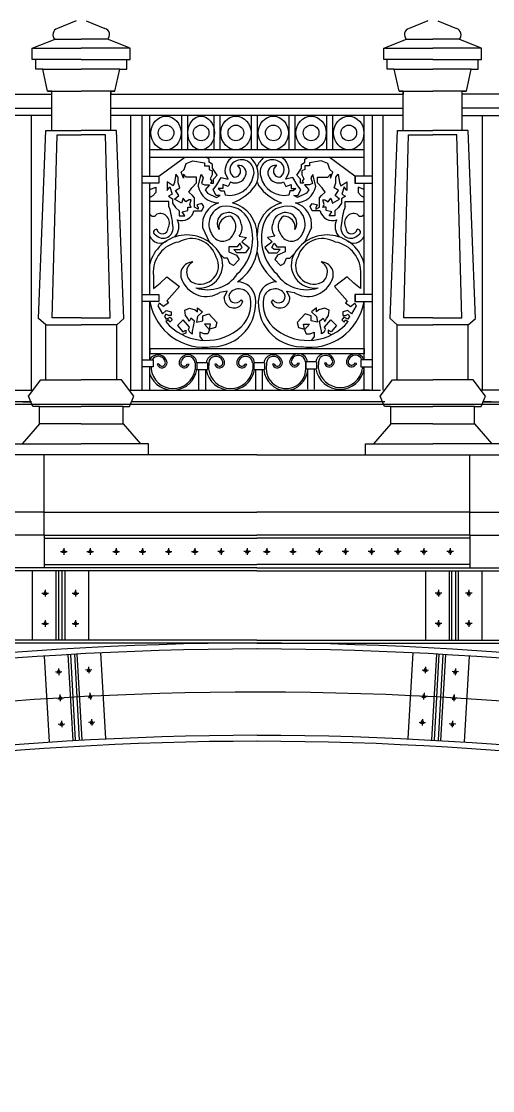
# Model space of a CAD drawing. Header units: millimetres. Extents: x 1931 to 30327, y -2374 to 17555.
# Drawn here: x 12711 to 14151, y 11186 to 14453 of the extents above; entities that cross this region are included whole.
import ezdxf

# ---------------------------------------------------------------- set-up
doc = ezdxf.new("R2010")
doc.units = ezdxf.units.MM
doc.layers.add('axis', color=40, linetype='Continuous')

msp = doc.modelspace()

# ---------------------------------------------------------------- linework, layer by layer
at = {"color": 4, "linetype": 'ByBlock', "lineweight": -2}
for p, q in [((12878.1, 14454.5), (12821, 14430.6)), ((12908.9, 14454.5), (12966, 14430.6)), ((13952.3, 14454.5), (13895.2, 14430.6)), ((13983.1, 14454.5), (14040.2, 14430.6)), ((12744, 14371.4), (12813.4, 14398)), ((12813.4, 14398), (12893.5, 14398)), ((12973.6, 14398), (12893.5, 14398)), ((13043, 14371.4), (12973.6, 14398)), ((13818.2, 14371.4), (13887.6, 14398)), ((13887.6, 14398), (13967.7, 14398)), ((14047.8, 14398), (13967.7, 14398)), ((14117.2, 14371.4), (14047.8, 14398)), ((12744, 14336), (12744, 14371.4)), ((12744, 14371.4), (12893.5, 14371.4)), ((13043, 14371.4), (12893.5, 14371.4)), ((13043, 14336), (13043, 14371.4)), ((13818.2, 14336), (13818.2, 14371.4)), ((13818.2, 14371.4), (13967.7, 14371.4)), ((14117.2, 14371.4), (13967.7, 14371.4)), ((14117.2, 14336), (14117.2, 14371.4)), ((12893.5, 14336), (12744, 14336)), ((12754.3, 14307.2), (12754.3, 14336)), ((12893.5, 14336), (13043, 14336)), ((13032.7, 14307.2), (13032.7, 14336)), ((13967.7, 14336), (13818.2, 14336)), ((13828.5, 14307.2), (13828.5, 14336)), ((13967.7, 14336), (14117.2, 14336)), ((14106.9, 14307.2), (14106.9, 14336)), ((12775.8, 14307.2), (12754.3, 14307.2)), ((12790.5, 14239.7), (12775.8, 14307.2)), ((12775.8, 14307.2), (12893.5, 14307.2)), ((13011.3, 14307.2), (12893.5, 14307.2)), ((12996.5, 14239.7), (13011.3, 14307.2)), ((13011.3, 14307.2), (13032.7, 14307.2)), ((13850, 14307.2), (13828.5, 14307.2)), ((13864.7, 14239.7), (13850, 14307.2)), ((13850, 14307.2), (13967.7, 14307.2)), ((14085.5, 14307.2), (13967.7, 14307.2)), ((14070.7, 14239.7), (14085.5, 14307.2)), ((14085.5, 14307.2), (14106.9, 14307.2)), ((10889.6, 14230.4), (12803.1, 14230.4)), ((12803.1, 14239.7), (12790.5, 14239.7)), ((12790.5, 14239.7), (12893.5, 14239.7)), ((12803.1, 14119.4), (12803.1, 14239.7)), ((12996.5, 14239.7), (12893.5, 14239.7)), ((12983.9, 14119.4), (12983.9, 14239.7)), ((12983.9, 14239.7), (12996.5, 14239.7)), ((12983.9, 14239.7), (12983.9, 14230.4)), ((12983.9, 14230.4), (13877.3, 14230.4)), ((13877.3, 14239.7), (13864.7, 14239.7)), ((13864.7, 14239.7), (13967.7, 14239.7)), ((13877.3, 14119.4), (13877.3, 14239.7)), ((13877.3, 14239.7), (13877.3, 14230.4)), ((14070.7, 14239.7), (13967.7, 14239.7)), ((14058.1, 14119.4), (14058.1, 14239.7)), ((14058.1, 14239.7), (14070.7, 14239.7)), ((15971.6, 14230.4), (14058.1, 14230.4)), ((10889.6, 14187.5), (12803.1, 14187.5)), ((12983.9, 14165.1), (12983.9, 14187.5)), ((12983.9, 14187.5), (13877.3, 14187.5)), ((13877.3, 14165.1), (13877.3, 14187.5)), ((15971.6, 14187.5), (14058.1, 14187.5)), ((12803.1, 14165.1), (10889.6, 14165.1)), ((12741.6, 13326.3), (12741.6, 14165.1)), ((13877.3, 14165.1), (12983.9, 14165.1)), ((13045.4, 13326.3), (13045.4, 14165.1)), ((13078.8, 14165.1), (13078.8, 13326.3)), ((13103.1, 13979.7), (13103.1, 14165.1)), ((13200.8, 14060.8), (13200.8, 14165.1)), ((13219.2, 14060.8), (13219.2, 14165.1)), ((13299.5, 14060.8), (13299.5, 14165.1)), ((13317.8, 14060.8), (13317.8, 14165.1)), ((13414.2, 14060.8), (13414.2, 14165.1)), ((13432.5, 14060.8), (13432.5, 14165.1)), ((13528.7, 14060.8), (13528.7, 14165.1)), ((13547, 14060.8), (13547, 14165.1)), ((13644.5, 14060.8), (13644.5, 14165.1)), ((13662.8, 14060.8), (13662.8, 14165.1)), ((13758.1, 13979.7), (13758.1, 14165.1)), ((13758.3, 13979.7), (13758.3, 14165.1)), ((13782.4, 14165.1), (13782.4, 13326.3)), ((13782.6, 14165.1), (13782.6, 13326.3)), ((13815.8, 13326.3), (13815.8, 14165.1)), ((14058.1, 14165.1), (15971.6, 14165.1)), ((14119.6, 13326.3), (14119.6, 14165.1)), ((12762.9, 13545.5), (12785.4, 14119.4)), ((12785.4, 14119.4), (12893.5, 14119.4)), ((13001.7, 14119.4), (12893.5, 14119.4)), ((13024.1, 13545.5), (13001.7, 14119.4)), ((13837.1, 13545.5), (13859.6, 14119.4)), ((13859.6, 14119.4), (13967.7, 14119.4)), ((14075.9, 14119.4), (13967.7, 14119.4)), ((14098.3, 13545.5), (14075.9, 14119.4)), ((12804.8, 13547.4), (12819.8, 14105.8)), ((12819.8, 14105.8), (12893.5, 14105.8)), ((12967.2, 14105.8), (12893.5, 14105.8)), ((12982.2, 13547.4), (12967.2, 14105.8)), ((13879, 13547.4), (13894, 14105.8)), ((13894, 14105.8), (13967.7, 14105.8)), ((14041.4, 14105.8), (13967.7, 14105.8)), ((14056.4, 13547.4), (14041.4, 14105.8)), ((13758.3, 14060.8), (13103.1, 14060.8)), ((13103.1, 14037.6), (13758.3, 14037.6)), ((13131.1, 13979.7), (13210.3, 14037.6)), ((13207.7, 14000.1), (13214.6, 14018.5)), ((13214.6, 14018.5), (13234.2, 14027)), ((13234.2, 14027), (13269.8, 14021.1)), ((13269.8, 14021.1), (13269.8, 14011.2)), ((13284.9, 14032.1), (13275.4, 14037.6)), ((13284.9, 14022.6), (13284.9, 14032.1)), ((13294.8, 14016), (13284.9, 14022.6)), ((13294.8, 14004.2), (13294.8, 14016)), ((13566.4, 14016), (13576.4, 14022.6)), ((13566.4, 14004.2), (13566.4, 14016)), ((13576.4, 14032.1), (13585.9, 14037.6)), ((13576.4, 14022.6), (13576.4, 14032.1)), ((13627.1, 14027), (13591.4, 14021.1)), ((13591.4, 14021.1), (13591.4, 14011.2)), ((13646.6, 14018.5), (13627.1, 14027)), ((13653.6, 14000.1), (13646.6, 14018.5)), ((13730.1, 13979.7), (13651, 14037.6)), ((13182.7, 13986.1), (13178.3, 13960.4)), ((13190, 13976.6), (13182.7, 13986.1)), ((13198.5, 13992), (13207.7, 14000.1)), ((13206.2, 13973.3), (13198.5, 13992)), ((13214.3, 13977), (13206.2, 13986.1)), ((13206.2, 13986.1), (13206.2, 13973.3)), ((13250.8, 13949.7), (13260, 13985.3)), ((13260, 13985.3), (13266, 13974.7)), ((13269.8, 14011.2), (13284.5, 14011.2)), ((13284.5, 14011.2), (13284.5, 14000.2)), ((13284.5, 14000.2), (13293.7, 13995.8)), ((13293.7, 13984), (13287.5, 13971.5)), ((13293.7, 13995.8), (13293.7, 13984)), ((13309.1, 13982.6), (13294.8, 14004.2)), ((13297.7, 13970.4), (13309.1, 13982.6)), ((13342.5, 13971.2), (13333, 13989.8)), ((13518.8, 13971.2), (13528.3, 13989.8)), ((13552.1, 13982.6), (13566.4, 14004.2)), ((13563.5, 13970.4), (13552.1, 13982.6)), ((13576.7, 14000.2), (13567.5, 13995.8)), ((13567.5, 13995.8), (13567.5, 13984)), ((13567.5, 13984), (13573.8, 13971.5)), ((13591.4, 14011.2), (13576.7, 14011.2)), ((13576.7, 14011.2), (13576.7, 14000.2)), ((13601.3, 13985.3), (13595.3, 13974.7)), ((13610.4, 13949.7), (13601.3, 13985.3)), ((13647, 13977), (13655.1, 13986.1)), ((13662.8, 13992), (13653.6, 14000.1)), ((13655.1, 13973.3), (13662.8, 13992)), ((13655.1, 13986.1), (13655.1, 13973.3)), ((13671.2, 13976.6), (13678.6, 13986.1)), ((13678.6, 13986.1), (13683, 13960.4)), ((13078.8, 13979.7), (13131.1, 13979.7)), ((13131.1, 13958.4), (13078.8, 13958.4)), ((13103.1, 13635.9), (13103.1, 13958.4)), ((13131.1, 13979.7), (13131.1, 13958.4)), ((13174.2, 13950.5), (13155.8, 13963)), ((13155.8, 13963), (13155.8, 13936.2)), ((13178.3, 13960.4), (13174.2, 13950.5)), ((13190, 13959.7), (13190, 13976.6)), ((13194.4, 13944.3), (13190, 13959.7)), ((13245.5, 13977), (13214.3, 13977)), ((13231.2, 13943.9), (13245.5, 13959.3)), ((13245.5, 13959.3), (13245.5, 13977)), ((13266, 13974.7), (13261.4, 13957.8)), ((13261.4, 13957.8), (13270.6, 13952.9)), ((13270.6, 13952.9), (13285, 13952.9)), ((13285, 13952.9), (13272.7, 13938.1)), ((13287.5, 13971.5), (13292.6, 13964.9)), ((13292.6, 13964.9), (13288.2, 13958)), ((13288.2, 13958), (13297.7, 13958)), ((13296.3, 13937.7), (13307.9, 13953.6)), ((13297.7, 13958), (13297.7, 13970.4)), ((13307.9, 13953.6), (13321.3, 13975.4)), ((13321.3, 13975.4), (13342.5, 13971.2)), ((13342.1, 13948), (13326.6, 13954.5)), ((13326.6, 13954.5), (13326.6, 13942.7)), ((13349.7, 13962.4), (13342.1, 13948)), ((13511.5, 13962.4), (13519.1, 13948)), ((13539.9, 13975.4), (13518.8, 13971.2)), ((13519.1, 13948), (13534.6, 13954.5)), ((13534.6, 13954.5), (13534.6, 13942.7)), ((13553.3, 13953.6), (13539.9, 13975.4)), ((13564.9, 13937.7), (13553.3, 13953.6)), ((13563.5, 13958), (13563.5, 13970.4)), ((13573.1, 13958), (13563.5, 13958)), ((13573.8, 13971.5), (13568.7, 13964.9)), ((13568.7, 13964.9), (13573.1, 13958)), ((13590.7, 13952.9), (13576.2, 13952.9)), ((13576.2, 13952.9), (13588.6, 13938.1)), ((13599.8, 13957.8), (13590.7, 13952.9)), ((13595.3, 13974.7), (13599.8, 13957.8)), ((13615.7, 13959.3), (13615.7, 13977)), ((13615.7, 13977), (13647, 13977)), ((13630.1, 13943.9), (13615.7, 13959.3)), ((13666.8, 13944.3), (13671.2, 13959.7)), ((13671.2, 13959.7), (13671.2, 13976.6)), ((13683, 13960.4), (13687, 13950.5)), ((13687, 13950.5), (13705.4, 13963)), ((13705.4, 13963), (13705.4, 13936.2)), ((13782.4, 13979.7), (13730.1, 13979.7)), ((13730.1, 13979.7), (13730.1, 13958.4)), ((13730.1, 13958.4), (13782.4, 13958.4)), ((13782.6, 13979.7), (13730.3, 13979.7)), ((13730.3, 13979.7), (13730.3, 13958.4)), ((13730.3, 13958.4), (13782.6, 13958.4)), ((13758.1, 13635.9), (13758.1, 13958.4)), ((13758.3, 13635.9), (13758.3, 13958.4)), ((13103.1, 13939.6), (13121.1, 13946)), ((13112, 13919.5), (13103.1, 13914.4)), ((13121.1, 13930), (13112, 13919.5)), ((13121.1, 13946), (13121.1, 13930)), ((13155.8, 13936.2), (13164.3, 13947.2)), ((13171.3, 13924.8), (13160.6, 13918.6)), ((13160.6, 13918.6), (13172, 13910.5)), ((13164.3, 13947.2), (13171.3, 13924.8)), ((13178.6, 13910.1), (13191.8, 13920.8)), ((13181.6, 13936.2), (13194.4, 13944.3)), ((13191.8, 13920.8), (13181.6, 13936.2)), ((13222.7, 13931.4), (13231.2, 13943.9)), ((13233, 13920.4), (13222.7, 13931.4)), ((13239.8, 13913.8), (13233, 13920.4)), ((13272.7, 13938.1), (13279.4, 13928.2)), ((13279.4, 13928.2), (13306.5, 13914.5)), ((13306.2, 13920.5), (13296.3, 13937.7)), ((13317.8, 13920.5), (13306.2, 13920.5)), ((13306.5, 13914.5), (13317.8, 13920.5)), ((13326.6, 13942.7), (13311.9, 13942.7)), ((13311.9, 13942.7), (13320.6, 13934.8)), ((13320.6, 13934.8), (13330, 13934.8)), ((13330, 13934.8), (13333.4, 13922.3)), ((13531.2, 13934.8), (13527.8, 13922.3)), ((13540.7, 13934.8), (13531.2, 13934.8)), ((13534.6, 13942.7), (13549.4, 13942.7)), ((13549.4, 13942.7), (13540.7, 13934.8)), ((13554.7, 13914.5), (13543.4, 13920.5)), ((13543.4, 13920.5), (13555.1, 13920.5)), ((13581.9, 13928.2), (13554.7, 13914.5)), ((13555.1, 13920.5), (13564.9, 13937.7)), ((13588.6, 13938.1), (13581.9, 13928.2)), ((13621.4, 13913.8), (13628.2, 13920.4)), ((13628.2, 13920.4), (13638.5, 13931.4)), ((13638.5, 13931.4), (13630.1, 13943.9)), ((13679.7, 13936.2), (13666.8, 13944.3)), ((13669.4, 13920.8), (13679.7, 13936.2)), ((13682.6, 13910.1), (13669.4, 13920.8)), ((13700.6, 13918.6), (13689.2, 13910.5)), ((13697, 13947.2), (13690, 13924.8)), ((13690, 13924.8), (13700.6, 13918.6)), ((13705.4, 13936.2), (13697, 13947.2)), ((13758.1, 13939.6), (13740.1, 13946)), ((13740.1, 13946), (13740.1, 13930)), ((13758.1, 13939.6), (13740.1, 13946)), ((13740.1, 13946), (13740.1, 13930)), ((13740.1, 13930), (13749.3, 13919.5)), ((13740.1, 13930), (13749.2, 13919.5)), ((13749.2, 13919.5), (13758.1, 13914.4)), ((13749.3, 13919.5), (13758.1, 13914.4)), ((13115.9, 13902.7), (13103.1, 13902.7)), ((13142, 13902.7), (13115.9, 13902.7)), ((13161.4, 13902.7), (13142, 13902.7)), ((13161.4, 13887.4), (13161.4, 13902.7)), ((13172, 13910.5), (13172, 13897.7)), ((13172, 13897.7), (13181.6, 13883.7)), ((13199.9, 13896.9), (13178.6, 13910.1)), ((13205.4, 13912.4), (13199.9, 13896.9)), ((13212.8, 13901.3), (13205.4, 13912.4)), ((13223.1, 13907.6), (13212.8, 13901.3)), ((13219.4, 13874.9), (13219.4, 13885.2)), ((13219.4, 13885.2), (13229, 13885.2)), ((13229.7, 13907.6), (13223.1, 13907.6)), ((13224.9, 13893.6), (13229.7, 13907.6)), ((13229.3, 13884.4), (13224.9, 13893.6)), ((13239.8, 13895.3), (13239.8, 13913.8)), ((13239.8, 13885.1), (13239.8, 13895.3)), ((13251, 13878.8), (13239.8, 13885.1)), ((13262.1, 13896.6), (13246.8, 13891.8)), ((13246.8, 13891.8), (13251, 13883.6)), ((13267.8, 13887.4), (13262.1, 13896.6)), ((13262.1, 13874), (13267.8, 13887.4)), ((13593.4, 13887.4), (13599.2, 13896.6)), ((13599.2, 13874), (13593.4, 13887.4)), ((13599.2, 13896.6), (13614.4, 13891.8)), ((13614.4, 13891.8), (13610.3, 13883.6)), ((13610.3, 13878.8), (13621.4, 13885.1)), ((13621.4, 13895.3), (13621.4, 13913.8)), ((13621.4, 13885.1), (13621.4, 13895.3)), ((13636.3, 13893.6), (13631.5, 13907.6)), ((13631.5, 13907.6), (13638.2, 13907.6)), ((13631.9, 13884.4), (13636.3, 13893.6)), ((13641.8, 13885.2), (13632.3, 13885.2)), ((13638.2, 13907.6), (13648.5, 13901.3)), ((13641.8, 13874.9), (13641.8, 13885.2)), ((13648.5, 13901.3), (13655.8, 13912.4)), ((13655.8, 13912.4), (13661.3, 13896.9)), ((13661.3, 13896.9), (13682.6, 13910.1)), ((13689.2, 13897.7), (13679.7, 13883.7)), ((13689.2, 13910.5), (13689.2, 13897.7)), ((13699.9, 13887.4), (13699.9, 13902.7)), ((13699.9, 13902.7), (13719.3, 13902.7)), ((13719.3, 13902.7), (13745.3, 13902.7)), ((13745.3, 13902.7), (13758.1, 13902.7)), ((13745.3, 13902.7), (13758.1, 13902.7)), ((13181.6, 13883.7), (13192.6, 13874.2)), ((13192.6, 13874.2), (13192.6, 13859.1)), ((13192.6, 13859.1), (13209.9, 13859.1)), ((13201.8, 13870.5), (13219.4, 13874.9)), ((13209.9, 13859.1), (13201.8, 13870.5)), ((13237.9, 13874), (13249.1, 13874)), ((13249.1, 13874), (13262.1, 13874)), ((13251, 13883.6), (13251, 13878.8)), ((13612.2, 13874), (13599.2, 13874)), ((13610.3, 13883.6), (13610.3, 13878.8)), ((13623.3, 13874), (13612.2, 13874)), ((13659.5, 13870.5), (13641.8, 13874.9)), ((13651.4, 13859.1), (13659.5, 13870.5)), ((13668.7, 13859.1), (13651.4, 13859.1)), ((13679.7, 13883.7), (13668.7, 13874.2)), ((13668.7, 13874.2), (13668.7, 13859.1)), ((13264.3, 13823), (13285.7, 13777.4)), ((13597, 13823), (13575.5, 13777.4)), ((13376.3, 13796.3), (13398.2, 13792.2)), ((13398.2, 13792.2), (13384.6, 13779)), ((13485, 13796.3), (13463.1, 13792.2)), ((13463.1, 13792.2), (13476.6, 13779)), ((13369.7, 13764), (13345, 13764)), ((13345, 13764), (13345, 13748.4)), ((13369, 13746), (13359.6, 13756)), ((13359.6, 13756), (13378.7, 13756)), ((13378, 13774.8), (13369.7, 13764)), ((13385, 13762.3), (13378, 13774.8)), ((13378.7, 13756), (13385, 13762.3)), ((13384.6, 13779), (13406.8, 13761.6)), ((13406.8, 13761.6), (13395.7, 13746)), ((13476.6, 13779), (13454.4, 13761.6)), ((13454.4, 13761.6), (13465.5, 13746)), ((13476.3, 13762.3), (13483.2, 13774.8)), ((13482.6, 13756), (13476.3, 13762.3)), ((13501.7, 13756), (13482.6, 13756)), ((13483.2, 13774.8), (13491.6, 13764)), ((13491.6, 13764), (13516.3, 13764)), ((13492.3, 13746), (13501.7, 13756)), ((13516.3, 13764), (13516.3, 13748.4)), ((13330.7, 13729.3), (13316.5, 13743.6)), ((13340.8, 13729.3), (13330.7, 13729.3)), ((13347.8, 13713.3), (13340.8, 13729.3)), ((13345, 13748.4), (13367.6, 13738)), ((13375.9, 13725.2), (13358.5, 13707.1)), ((13367.6, 13738), (13375.9, 13725.2)), ((13395.7, 13746), (13369, 13746)), ((13465.5, 13746), (13492.3, 13746)), ((13493.7, 13738), (13485.3, 13725.2)), ((13485.3, 13725.2), (13502.7, 13707.1)), ((13516.3, 13748.4), (13493.7, 13738)), ((13513.5, 13713.3), (13520.4, 13729.3)), ((13520.4, 13729.3), (13530.5, 13729.3)), ((13530.5, 13729.3), (13544.8, 13743.6)), ((13358.5, 13707.1), (13347.8, 13713.3)), ((13502.7, 13707.1), (13513.5, 13713.3)), ((13113.9, 13679.2), (13113.9, 13637)), ((13134.8, 13653.2), (13154.9, 13672.8)), ((13154.9, 13672.8), (13193.3, 13643)), ((13706.4, 13672.8), (13667.9, 13643)), ((13726.5, 13653.2), (13706.4, 13672.8)), ((13747.4, 13679.2), (13747.4, 13637)), ((13103.1, 13618), (13103.1, 13635.9)), ((13113.9, 13637), (13134.8, 13653.2)), ((13193.3, 13643), (13154.8, 13598.9)), ((13339.6, 13628.2), (13317, 13624)), ((13330.3, 13609.2), (13339.6, 13628.2)), ((13530.9, 13609.2), (13521.6, 13628.2)), ((13521.6, 13628.2), (13544.3, 13624)), ((13667.9, 13643), (13706.4, 13598.9)), ((13747.4, 13637), (13726.4, 13653.2)), ((13747.4, 13637), (13726.5, 13653.2)), ((13758.1, 13618), (13758.1, 13635.9)), ((13078.8, 13618), (13131.1, 13618)), ((13131.1, 13596.7), (13078.8, 13596.7)), ((13103.1, 13419.1), (13103.1, 13596.7)), ((13131.4, 13591.5), (13127.1, 13583.7)), ((13131.1, 13618), (13131.1, 13596.7)), ((13144.4, 13582), (13131.4, 13591.5)), ((13160.5, 13592.4), (13144.4, 13582)), ((13154.8, 13598.9), (13160.5, 13592.4)), ((13386.8, 13596.1), (13381.3, 13586.1)), ((13382.3, 13602.5), (13386.8, 13596.1)), ((13479, 13602.5), (13474.4, 13596.1)), ((13474.4, 13596.1), (13479.9, 13586.1)), ((13706.4, 13598.9), (13700.8, 13592.4)), ((13700.8, 13592.4), (13716.8, 13582)), ((13716.8, 13582), (13729.8, 13591.5)), ((13729.8, 13591.5), (13734.1, 13583.7)), ((13729.8, 13591.5), (13734.1, 13583.7)), ((13730.1, 13618), (13730.1, 13596.7)), ((13782.4, 13618), (13730.1, 13618)), ((13730.1, 13618), (13730.1, 13596.7)), ((13730.1, 13596.7), (13782.4, 13596.7)), ((13782.6, 13618), (13730.3, 13618)), ((13730.3, 13618), (13730.3, 13596.7)), ((13730.3, 13596.7), (13782.6, 13596.7)), ((13758.1, 13419.1), (13758.1, 13596.7)), ((13758.3, 13419.1), (13758.3, 13596.7)), ((13127.1, 13583.7), (13141.9, 13559.4)), ((13141.9, 13559.4), (13152.7, 13569.3)), ((13151.6, 13558.3), (13147.7, 13551.3)), ((13160.6, 13553.8), (13151.6, 13558.3)), ((13152.7, 13569.3), (13168.7, 13565.5)), ((13168.7, 13565.5), (13168.7, 13553.8)), ((13209.9, 13570), (13224.5, 13576.2)), ((13212.2, 13554.3), (13209.9, 13570)), ((13224.5, 13576.2), (13242, 13571.8)), ((13242, 13571.8), (13248.9, 13565.7)), ((13263.9, 13565.5), (13248.6, 13550.9)), ((13248.9, 13565.7), (13248.9, 13577.5)), ((13248.9, 13577.5), (13263.9, 13565.5)), ((13265.5, 13552.7), (13283.5, 13559.1)), ((13283.5, 13559.1), (13308.3, 13532.7)), ((13577.8, 13559.1), (13552.9, 13532.7)), ((13595.8, 13552.7), (13577.8, 13559.1)), ((13612.4, 13577.5), (13597.4, 13565.5)), ((13597.4, 13565.5), (13612.6, 13550.9)), ((13612.4, 13565.7), (13612.4, 13577.5)), ((13619.2, 13571.8), (13612.4, 13565.7)), ((13636.8, 13576.2), (13619.2, 13571.8)), ((13651.3, 13570), (13636.8, 13576.2)), ((13649.1, 13554.3), (13651.3, 13570)), ((13708.5, 13569.3), (13692.6, 13565.5)), ((13692.6, 13565.5), (13692.6, 13553.8)), ((13700.7, 13553.8), (13709.6, 13558.3)), ((13719.4, 13559.4), (13708.5, 13569.3)), ((13709.6, 13558.3), (13713.5, 13551.3)), ((13734.1, 13583.7), (13719.4, 13559.4)), ((12785.2, 13525.9), (12762.9, 13545.5)), ((12785.2, 13357.5), (12785.2, 13525.9)), ((12785.2, 13525.9), (12893.5, 13525.9)), ((12893.5, 13547.4), (12804.8, 13547.4)), ((12893.5, 13547.4), (12982.2, 13547.4)), ((13001.8, 13525.9), (12893.5, 13525.9)), ((13001.8, 13525.9), (13024.1, 13545.5)), ((13001.8, 13357.5), (13001.8, 13525.9)), ((13147.7, 13551.3), (13153.3, 13542.6)), ((13160.6, 13541.2), (13151.9, 13535.6)), ((13153.3, 13542.6), (13165.6, 13549.1)), ((13168.7, 13553.8), (13160.6, 13553.8)), ((13164.2, 13534.3), (13160.6, 13541.2)), ((13171.2, 13540.7), (13164.2, 13534.3)), ((13165.6, 13549.1), (13171.2, 13540.7)), ((13204.9, 13540.7), (13188, 13523.8)), ((13224.4, 13518.5), (13204.9, 13540.7)), ((13218.8, 13545), (13212.2, 13554.3)), ((13223.6, 13535.9), (13218.8, 13545)), ((13228.6, 13545.9), (13223.6, 13535.9)), ((13239.7, 13537.2), (13228.6, 13545.9)), ((13237, 13520.6), (13239.7, 13537.2)), ((13248.6, 13550.9), (13245.7, 13534.1)), ((13245.7, 13534.1), (13265.5, 13537.9)), ((13265.5, 13537.9), (13265.5, 13552.7)), ((13288.5, 13527.7), (13269.8, 13527.7)), ((13269.8, 13527.7), (13285.8, 13510.2)), ((13285.5, 13512.7), (13288.5, 13527.7)), ((13308.3, 13532.7), (13304, 13517)), ((13552.9, 13532.7), (13557.3, 13517)), ((13575.7, 13512.7), (13572.8, 13527.7)), ((13572.8, 13527.7), (13591.4, 13527.7)), ((13591.4, 13527.7), (13575.5, 13510.2)), ((13595.8, 13537.9), (13595.8, 13552.7)), ((13615.6, 13534.1), (13595.8, 13537.9)), ((13612.6, 13550.9), (13615.6, 13534.1)), ((13621.5, 13537.2), (13632.7, 13545.9)), ((13624.2, 13520.6), (13621.5, 13537.2)), ((13632.7, 13545.9), (13637.7, 13535.9)), ((13636.9, 13518.5), (13656.3, 13540.7)), ((13637.7, 13535.9), (13642.5, 13545)), ((13642.5, 13545), (13649.1, 13554.3)), ((13656.3, 13540.7), (13673.3, 13523.8)), ((13695.6, 13549.1), (13690, 13540.7)), ((13690, 13540.7), (13697, 13534.3)), ((13692.6, 13553.8), (13700.7, 13553.8)), ((13707.9, 13542.6), (13695.6, 13549.1)), ((13697, 13534.3), (13700.7, 13541.2)), ((13700.7, 13541.2), (13709.3, 13535.6)), ((13713.5, 13551.3), (13707.9, 13542.6)), ((13859.4, 13525.9), (13837.1, 13545.5)), ((13859.4, 13357.5), (13859.4, 13525.9)), ((13859.4, 13525.9), (13967.7, 13525.9)), ((13967.7, 13547.4), (13879, 13547.4)), ((13967.7, 13547.4), (14056.4, 13547.4)), ((14076, 13525.9), (13967.7, 13525.9)), ((14076, 13525.9), (14098.3, 13545.5)), ((14076, 13357.5), (14076, 13525.9)), ((13188, 13523.8), (13203.5, 13504)), ((13213.1, 13499.8), (13201.7, 13495.9)), ((13203.5, 13504), (13213.1, 13509.3)), ((13213.1, 13509.3), (13213.1, 13499.8)), ((13220.8, 13511.8), (13224.4, 13518.5)), ((13225.1, 13503.3), (13220.8, 13511.8)), ((13225.1, 13503.3), (13233.4, 13498.6)), ((13233.4, 13506.3), (13237, 13520.6)), ((13233.4, 13498.6), (13233.4, 13506.3)), ((13268.7, 13498.1), (13256.1, 13503.3)), ((13256.1, 13503.3), (13256.1, 13489.7)), ((13280.1, 13498.1), (13268.7, 13498.1)), ((13285.8, 13510.2), (13280.1, 13498.1)), ((13304, 13517), (13285.5, 13512.7)), ((13557.3, 13517), (13575.7, 13512.7)), ((13575.5, 13510.2), (13581.2, 13498.1)), ((13581.2, 13498.1), (13592.6, 13498.1)), ((13592.6, 13498.1), (13605.1, 13503.3)), ((13605.1, 13503.3), (13605.1, 13489.7)), ((13627.9, 13506.3), (13624.2, 13520.6)), ((13627.9, 13498.6), (13627.9, 13506.3)), ((13636.2, 13503.3), (13627.9, 13498.6)), ((13636.2, 13503.3), (13640.4, 13511.8)), ((13640.4, 13511.8), (13636.9, 13518.5)), ((13657.7, 13504), (13648.2, 13509.3)), ((13648.2, 13509.3), (13648.2, 13499.8)), ((13648.2, 13499.8), (13659.5, 13495.9)), ((13673.3, 13523.8), (13657.7, 13504)), ((13256.1, 13489.7), (13264.5, 13478.5)), ((13605.1, 13489.7), (13596.7, 13478.5)), ((13103.1, 13453.5), (13103.1, 13437)), ((13103.1, 13453.5), (13758.3, 13453.5)), ((13758.3, 13437), (13103.1, 13437)), ((13758.1, 13453.5), (13758.1, 13437)), ((13078.8, 13419.1), (13113.4, 13419.1)), ((13113.4, 13397.8), (13078.8, 13397.8)), ((13103.1, 13326.3), (13103.1, 13397.8)), ((13106.8, 13397.8), (13106.7, 13391.2)), ((13113.4, 13419.1), (13113.4, 13397.8)), ((13130, 13406.7), (13125.3, 13405.2)), ((13218.4, 13406.7), (13223.1, 13405.2)), ((13241.4, 13409.5), (13241.4, 13389.4)), ((13279.6, 13410), (13246.9, 13410)), ((13246.9, 13410), (13246.9, 13388.7)), ((13279.6, 13410), (13279.6, 13388.7)), ((13283, 13409.5), (13282.7, 13391.2)), ((13306, 13406.7), (13301.3, 13405.2)), ((13394.3, 13406.7), (13399.1, 13405.2)), ((13417.4, 13409.5), (13417.4, 13389.4)), ((13453.4, 13410), (13420.8, 13410)), ((13420.8, 13410), (13420.8, 13388.7)), ((13453.4, 13410), (13453.4, 13388.7)), ((13459.3, 13409.5), (13459.1, 13391.2)), ((13482.4, 13406.7), (13477.6, 13405.2)), ((13555.9, 13409.7), (13560.7, 13408.1)), ((13578.9, 13412.5), (13579, 13392.4)), ((13612.4, 13412.9), (13579.8, 13412.9)), ((13579.8, 13412.9), (13579.8, 13391.7)), ((13612.4, 13412.9), (13612.4, 13391.7)), ((13618.3, 13412.5), (13618, 13394.2)), ((13641.3, 13409.7), (13636.5, 13408.1)), ((13729.6, 13409.7), (13734.4, 13408.1)), ((13731.2, 13406.7), (13735.9, 13405.2)), ((13782.6, 13419.1), (13747.8, 13419.1)), ((13747.8, 13419.1), (13747.8, 13397.8)), ((13782.4, 13419.1), (13747.8, 13419.1)), ((13747.8, 13419.1), (13747.8, 13397.8)), ((13747.8, 13397.8), (13782.6, 13397.8)), ((13747.8, 13397.8), (13782.4, 13397.8)), ((13752.6, 13397.8), (13752.6, 13392.4)), ((13754.4, 13397.8), (13754.5, 13391.2)), ((13758.1, 13326.3), (13758.1, 13397.8)), ((13758.2, 13391.7), (13758.2, 13397.8)), ((13758.3, 13326.3), (13758.3, 13397.8)), ((13246.9, 13388.7), (13279.6, 13388.7)), ((13252.8, 13326.3), (13252.8, 13388.7)), ((13274, 13326.3), (13274, 13388.7)), ((13420.8, 13388.7), (13453.4, 13388.7)), ((13426.7, 13326.3), (13426.7, 13388.7)), ((13447.9, 13326.3), (13447.9, 13388.7)), ((13579.8, 13391.7), (13612.4, 13391.7)), ((13585.7, 13329.3), (13585.7, 13391.7)), ((13606.8, 13329.3), (13606.8, 13391.7)), ((12732.5, 13307.5), (12770, 13357.5)), ((12770, 13357.5), (12893.5, 13357.5)), ((13017, 13357.5), (12893.5, 13357.5)), ((13054.5, 13307.5), (13017, 13357.5)), ((13806.7, 13307.5), (13844.3, 13357.5)), ((13844.3, 13357.5), (13967.7, 13357.5)), ((14091.2, 13357.5), (13967.7, 13357.5)), ((14128.7, 13307.5), (14091.2, 13357.5)), ((10901, 13326.3), (12746.6, 13326.3)), ((12745.9, 13276.2), (12732.5, 13307.5)), ((13040.4, 13326.3), (13807.6, 13326.3)), ((13041.1, 13276.2), (13054.5, 13307.5)), ((13774.2, 13326.3), (13749.9, 13326.3)), ((13820.1, 13276.2), (13806.7, 13307.5)), ((15960.3, 13326.3), (14114.6, 13326.3)), ((14115.3, 13276.2), (14128.7, 13307.5)), ((1930.6, 13283.4), (29930.6, 13283.4)), ((12741.6, 13290), (10927.9, 13290)), ((12740, 13290), (11296, 13290)), ((12714.7, 13290), (12741.6, 13290)), ((12765.6, 13276.2), (12745.9, 13276.2)), ((12765.6, 13222.7), (12765.6, 13276.2)), ((12765.6, 13276.2), (12893.5, 13276.2)), ((13021.4, 13276.2), (12893.5, 13276.2)), ((13021.4, 13222.7), (13021.4, 13276.2)), ((13021.4, 13276.2), (13041.1, 13276.2)), ((13821, 13290), (13047, 13290)), ((13839.8, 13276.2), (13820.1, 13276.2)), ((13839.8, 13222.7), (13839.8, 13276.2)), ((13839.8, 13276.2), (13967.7, 13276.2)), ((14095.6, 13276.2), (13967.7, 13276.2)), ((14095.6, 13222.7), (14095.6, 13276.2)), ((14095.6, 13276.2), (14115.3, 13276.2)), ((14146.5, 13290), (14119.6, 13290)), ((14119.6, 13290), (15933.4, 13290)), ((14121.2, 13290), (15565.2, 13290)), ((12765.6, 13222.7), (12712.8, 13161.9)), ((12893.5, 13222.7), (12765.6, 13222.7)), ((12893.5, 13222.7), (13021.4, 13222.7)), ((13021.4, 13222.7), (13074.2, 13161.9)), ((13839.8, 13222.7), (13787, 13161.9)), ((13967.7, 13222.7), (13839.8, 13222.7)), ((13967.7, 13222.7), (14095.6, 13222.7)), ((14095.6, 13222.7), (14148.4, 13161.9)), ((12688.2, 13161.9), (12893.5, 13161.9)), ((13098.9, 13161.9), (12893.5, 13161.9)), ((13098.9, 13128.1), (13098.9, 13161.9)), ((13762.4, 13128.1), (13762.4, 13161.9)), ((13762.4, 13161.9), (13967.7, 13161.9)), ((14173.1, 13161.9), (13967.7, 13161.9)), ((12780.6, 13128.1), (12629.8, 13128.1)), ((13098.9, 13128.1), (12688.2, 13128.1)), ((12780.6, 12883.4), (12780.6, 13128.1)), ((13430.6, 13128.1), (12780.6, 13128.1)), ((13430.6, 13128.1), (14080.6, 13128.1)), ((13762.4, 13128.1), (14173.1, 13128.1)), ((14080.6, 12883.4), (14080.6, 13128.1)), ((14080.6, 13128.1), (14231.5, 13128.1)), ((12780.6, 12883.4), (12780.6, 13053.4)), ((14080.6, 12883.4), (14080.6, 13053.4)), ((12780.6, 12953.4), (12629.8, 12953.4)), ((12780.6, 12953.4), (13430.6, 12953.4)), ((14080.6, 12953.4), (13430.6, 12953.4)), ((14080.6, 12953.4), (14231.5, 12953.4)), ((12780.6, 12883.4), (12629.8, 12883.4)), ((12780.6, 12883.4), (13430.6, 12883.4)), ((12780.6, 12883.4), (12780.6, 12784.4)), ((12780.6, 12873.4), (13430.6, 12873.4)), ((14080.6, 12883.4), (13430.6, 12883.4)), ((14080.6, 12873.4), (13430.6, 12873.4)), ((14080.6, 12883.4), (14080.6, 12784.4)), ((14080.6, 12883.4), (14231.5, 12883.4)), ((12835.6, 12829.6), (12840.6, 12839.6)), ((12840.6, 12843.5), (12840.6, 12823.3)), ((12840.6, 12839.6), (12845.6, 12829.6)), ((12915.6, 12829.6), (12920.6, 12839.6)), ((12920.6, 12843.5), (12920.6, 12823.3)), ((12920.6, 12839.6), (12925.6, 12829.6)), ((12995.6, 12829.6), (13000.6, 12839.6)), ((13000.6, 12843.5), (13000.6, 12823.3)), ((13000.6, 12839.6), (13005.6, 12829.6)), ((13075.6, 12829.6), (13080.6, 12839.6)), ((13080.6, 12843.5), (13080.6, 12823.3)), ((13080.6, 12839.6), (13085.6, 12829.6)), ((13155.6, 12829.6), (13160.6, 12839.6)), ((13160.6, 12843.5), (13160.6, 12823.3)), ((13160.6, 12839.6), (13165.6, 12829.6)), ((13235.6, 12829.6), (13240.6, 12839.6)), ((13240.6, 12843.5), (13240.6, 12823.3)), ((13240.6, 12839.6), (13245.6, 12829.6)), ((13320.6, 12839.6), (13315.6, 12829.6)), ((13320.6, 12843.5), (13320.6, 12823.3)), ((13325.6, 12829.6), (13320.6, 12839.6)), ((13400.6, 12839.6), (13395.6, 12829.6)), ((13400.6, 12843.5), (13400.6, 12823.3)), ((13405.6, 12829.6), (13400.6, 12839.6)), ((13455.6, 12829.6), (13460.6, 12839.6)), ((13460.6, 12843.5), (13460.6, 12823.3)), ((13460.6, 12839.6), (13465.6, 12829.6)), ((13535.6, 12829.6), (13540.6, 12839.6)), ((13540.6, 12843.5), (13540.6, 12823.3)), ((13540.6, 12839.6), (13545.6, 12829.6)), ((13620.6, 12839.6), (13615.6, 12829.6)), ((13620.6, 12843.5), (13620.6, 12823.3)), ((13625.6, 12829.6), (13620.6, 12839.6)), ((13700.6, 12839.6), (13695.6, 12829.6)), ((13700.6, 12843.5), (13700.6, 12823.3)), ((13705.6, 12829.6), (13700.6, 12839.6)), ((13780.6, 12839.6), (13775.6, 12829.6)), ((13780.6, 12843.5), (13780.6, 12823.3)), ((13785.6, 12829.6), (13780.6, 12839.6)), ((13860.6, 12839.6), (13855.6, 12829.6)), ((13860.6, 12843.5), (13860.6, 12823.3)), ((13865.6, 12829.6), (13860.6, 12839.6)), ((13940.6, 12839.6), (13935.6, 12829.6)), ((13940.6, 12843.5), (13940.6, 12823.3)), ((13945.6, 12829.6), (13940.6, 12839.6)), ((14020.6, 12839.6), (14015.6, 12829.6)), ((14020.6, 12843.5), (14020.6, 12823.3)), ((14025.6, 12829.6), (14020.6, 12839.6)), ((12830.5, 12833.5), (12850.7, 12833.4)), ((12845.6, 12829.6), (12835.6, 12829.6)), ((12910.5, 12833.5), (12930.7, 12833.4)), ((12925.6, 12829.6), (12915.6, 12829.6)), ((12990.5, 12833.5), (13010.7, 12833.4)), ((13005.6, 12829.6), (12995.6, 12829.6)), ((13070.5, 12833.5), (13090.7, 12833.4)), ((13085.6, 12829.6), (13075.6, 12829.6)), ((13150.5, 12833.5), (13170.7, 12833.4)), ((13165.6, 12829.6), (13155.6, 12829.6)), ((13230.5, 12833.5), (13250.7, 12833.4)), ((13245.6, 12829.6), (13235.6, 12829.6)), ((13330.7, 12833.5), (13310.5, 12833.4)), ((13315.6, 12829.6), (13325.6, 12829.6)), ((13410.7, 12833.5), (13390.5, 12833.4)), ((13395.6, 12829.6), (13405.6, 12829.6)), ((13450.5, 12833.5), (13470.7, 12833.4)), ((13465.6, 12829.6), (13455.6, 12829.6)), ((13530.5, 12833.5), (13550.7, 12833.4)), ((13545.6, 12829.6), (13535.6, 12829.6)), ((13630.7, 12833.5), (13610.5, 12833.4)), ((13615.6, 12829.6), (13625.6, 12829.6)), ((13710.7, 12833.5), (13690.5, 12833.4)), ((13695.6, 12829.6), (13705.6, 12829.6)), ((13790.7, 12833.5), (13770.5, 12833.4)), ((13775.6, 12829.6), (13785.6, 12829.6)), ((13870.7, 12833.5), (13850.5, 12833.4)), ((13855.6, 12829.6), (13865.6, 12829.6)), ((13950.7, 12833.5), (13930.5, 12833.4)), ((13935.6, 12829.6), (13945.6, 12829.6)), ((14030.7, 12833.5), (14010.5, 12833.4)), ((14015.6, 12829.6), (14025.6, 12829.6)), ((13430.6, 12783.4), (8429.8, 12783.4)), ((13430.6, 12774.4), (8429.8, 12774.4)), ((12743.6, 12774.4), (12743.6, 12562.4)), ((12780.6, 12793.4), (13430.6, 12793.4)), ((12815.6, 12774.4), (12815.6, 12562.4)), ((12823.6, 12774.4), (12823.6, 12562.4)), ((12835.6, 12562.4), (12835.6, 12774.4)), ((12843.6, 12774.4), (12843.6, 12562.4)), ((12915.6, 12774.4), (12915.6, 12562.4)), ((14080.6, 12793.4), (13430.6, 12793.4)), ((13430.6, 12783.4), (18431.5, 12783.4)), ((13430.6, 12774.4), (18431.5, 12774.4)), ((13945.6, 12774.4), (13945.6, 12562.4)), ((14017.6, 12774.4), (14017.6, 12562.4)), ((14025.6, 12562.4), (14025.6, 12774.4)), ((14037.6, 12774.4), (14037.6, 12562.4)), ((14045.6, 12774.4), (14045.6, 12562.4)), ((14117.6, 12774.4), (14117.6, 12562.4)), ((12778.6, 12701.6), (12783.6, 12711.6)), ((12783.6, 12715.5), (12783.6, 12695.3)), ((12783.6, 12711.6), (12788.6, 12701.6)), ((12870.6, 12701.6), (12875.6, 12711.6)), ((12875.6, 12715.5), (12875.6, 12695.3)), ((12875.6, 12711.6), (12880.6, 12701.6)), ((13985.6, 12711.6), (13980.6, 12701.6)), ((13985.6, 12715.5), (13985.6, 12695.3)), ((13990.6, 12701.6), (13985.6, 12711.6)), ((14077.6, 12711.6), (14072.6, 12701.6)), ((14077.6, 12715.5), (14077.6, 12695.3)), ((14082.6, 12701.6), (14077.6, 12711.6)), ((12773.5, 12705.5), (12793.7, 12705.4)), ((12788.6, 12701.6), (12778.6, 12701.6)), ((12865.5, 12705.5), (12885.7, 12705.4)), ((12880.6, 12701.6), (12870.6, 12701.6)), ((13995.7, 12705.5), (13975.5, 12705.4)), ((13980.6, 12701.6), (13990.6, 12701.6)), ((14087.7, 12705.5), (14067.5, 12705.4)), ((14072.6, 12701.6), (14082.6, 12701.6)), ((12773.5, 12613.5), (12793.7, 12613.4)), ((12778.6, 12609.6), (12783.6, 12619.6)), ((12783.6, 12623.5), (12783.6, 12603.3)), ((12783.6, 12619.6), (12788.6, 12609.6)), ((12865.5, 12613.5), (12885.7, 12613.4)), ((12870.6, 12609.6), (12875.6, 12619.6)), ((12875.6, 12623.5), (12875.6, 12603.3)), ((12875.6, 12619.6), (12880.6, 12609.6)), ((13995.7, 12613.5), (13975.5, 12613.4)), ((13985.6, 12619.6), (13980.6, 12609.6)), ((13985.6, 12623.5), (13985.6, 12603.3)), ((13990.6, 12609.6), (13985.6, 12619.6)), ((14087.7, 12613.5), (14067.5, 12613.4)), ((14077.6, 12619.6), (14072.6, 12609.6)), ((14077.6, 12623.5), (14077.6, 12603.3)), ((14082.6, 12609.6), (14077.6, 12619.6)), ((12788.6, 12609.6), (12778.6, 12609.6)), ((12880.6, 12609.6), (12870.6, 12609.6)), ((13980.6, 12609.6), (13990.6, 12609.6)), ((14072.6, 12609.6), (14082.6, 12609.6)), ((13430.6, 12562.4), (8429.8, 12562.4)), ((13430.6, 12553.4), (8429.8, 12553.4)), ((13430.6, 12562.4), (18431.5, 12562.4)), ((13430.6, 12553.4), (18431.5, 12553.4)), ((12796.5, 12251.5), (12781.6, 12513.5)), ((12868.4, 12256), (12853.4, 12517.9)), ((12876.4, 12256.4), (12861.4, 12518.4)), ((12888.4, 12257.1), (12873.4, 12519)), ((12896.4, 12257.6), (12881.4, 12519.5)), ((12968.3, 12261.3), (12953.3, 12523.2)), ((13893, 12261.3), (13907.9, 12523.2)), ((13964.9, 12257.6), (13979.8, 12519.5)), ((13972.8, 12257.1), (13987.8, 12519)), ((13984.8, 12256.4), (13999.8, 12518.4)), ((13992.8, 12256), (14007.8, 12517.9)), ((14064.7, 12251.5), (14079.6, 12513.5)), ((12915.6, 12481), (12916.8, 12460.9)), ((13945.6, 12481), (13944.4, 12460.9)), ((12814.3, 12465.1), (12834.4, 12466.3)), ((12819.6, 12461.6), (12824, 12471.8)), ((12829.6, 12462.1), (12819.6, 12461.6)), ((12823.8, 12475.8), (12824.9, 12455.6)), ((12824, 12471.8), (12829.6, 12462.1)), ((12926.3, 12471.5), (12906.2, 12470.4)), ((12915.9, 12477.1), (12911.5, 12466.8)), ((12911.5, 12466.8), (12921.4, 12467.4)), ((12921.4, 12467.4), (12915.9, 12477.1)), ((13934.9, 12471.5), (13955.1, 12470.4)), ((13939.8, 12467.4), (13945.3, 12477.1)), ((13949.8, 12466.8), (13939.8, 12467.4)), ((13945.3, 12477.1), (13949.8, 12466.8)), ((14046.9, 12465.1), (14026.8, 12466.3)), ((14037.2, 12471.8), (14031.6, 12462.1)), ((14031.6, 12462.1), (14041.6, 12461.6)), ((14037.4, 12475.8), (14036.3, 12455.6)), ((14041.6, 12461.6), (14037.2, 12471.8)), ((12818.9, 12385.3), (12839, 12386.4)), ((12824.2, 12381.7), (12828.6, 12392)), ((12834.1, 12382.3), (12824.2, 12381.7)), ((12828.4, 12395.9), (12829.5, 12375.8)), ((12828.6, 12392), (12834.1, 12382.3)), ((12930.9, 12391.7), (12910.7, 12390.5)), ((12920.4, 12397.2), (12916, 12386.9)), ((12916, 12386.9), (12926, 12387.5)), ((12920.2, 12401.2), (12921.4, 12381)), ((12926, 12387.5), (12920.4, 12397.2)), ((13930.4, 12391.7), (13950.5, 12390.5)), ((13935.2, 12387.5), (13940.8, 12397.2)), ((13945.2, 12386.9), (13935.2, 12387.5)), ((13941, 12401.2), (13939.9, 12381)), ((13940.8, 12397.2), (13945.2, 12386.9)), ((14042.4, 12385.3), (14022.2, 12386.4)), ((14032.6, 12392), (14027.1, 12382.3)), ((14027.1, 12382.3), (14037.1, 12381.7)), ((14032.9, 12395.9), (14031.7, 12375.8)), ((14037.1, 12381.7), (14032.6, 12392)), ((12925, 12317.3), (12920.6, 12307.1)), ((12924.8, 12321.3), (12925.9, 12301.1)), ((12930.6, 12307.6), (12925, 12317.3)), ((13930.7, 12307.6), (13936.2, 12317.3)), ((13936.4, 12321.3), (13935.3, 12301.1)), ((13936.2, 12317.3), (13940.6, 12307.1)), ((12823.4, 12305.4), (12843.6, 12306.5)), ((12828.7, 12301.8), (12833.1, 12312.1)), ((12838.7, 12302.4), (12828.7, 12301.8)), ((12832.9, 12316), (12834.1, 12295.9)), ((12833.1, 12312.1), (12838.7, 12302.4)), ((12935.4, 12311.8), (12915.3, 12310.6)), ((12920.6, 12307.1), (12930.6, 12307.6)), ((13925.8, 12311.8), (13945.9, 12310.6)), ((13940.6, 12307.1), (13930.7, 12307.6)), ((14037.8, 12305.4), (14017.7, 12306.5)), ((14028.1, 12312.1), (14022.5, 12302.4)), ((14022.5, 12302.4), (14032.5, 12301.8)), ((14028.3, 12316), (14027.1, 12295.9)), ((14032.5, 12301.8), (14028.1, 12312.1))]:
    msp.add_line(p, q, dxfattribs=at)
for centre in [(13152.6, 14112), (13259.8, 14112), (13366.1, 14112), (13480.4, 14112), (13596, 14112), (13711.1, 14112)]:
    msp.add_circle(centre, 24, dxfattribs=at)
for centre, radius, start, end in [((12825.8, 14412.3), 18.9, 104.6681, 229.1312), ((12961.2, 14412.3), 18.9, 310.8688, 75.3319), ((13900, 14412.3), 18.9, 104.6681, 229.1312), ((14035.4, 14412.3), 18.9, 310.8688, 75.3319), ((13383.9, 13995.1), 51.2, 123.8492, 185.8532), ((13374.1, 13999.9), 26.6, 116.7205, 240.5057), ((13383.6, 13992.3), 37.9, 338.8987, 124.3009), ((13367.6, 13985.2), 67, 329.9582, 51.4585), ((13493.7, 13985.2), 67, 128.5415, 160.3436), ((13477.7, 13992.3), 37.9, 55.6991, 201.1013), ((13487.1, 13999.9), 26.6, 299.4943, 63.2795), ((13477.3, 13995.1), 51.2, 354.1468, 56.1508), ((13361.7, 13995.4), 18.7, 267.9907, 61.8893), ((13375.7, 13990.8), 21.8, 333.1241, 103.7339), ((13485.6, 13990.8), 21.8, 76.2661, 206.8759), ((13499.5, 13995.4), 18.7, 118.1107, 272.0093), ((13347.4, 13994.1), 73.1, 258.9616, 347.7829), ((13364.3, 13991.6), 32.6, 243.4881, 340.8987), ((13307.2, 14034.4), 144.4, 289.6561, 325.0439), ((13493.7, 13985.2), 67, 199.6564, 210.0418), ((13554, 14034.4), 144.4, 214.9561, 250.3439), ((13513.8, 13994.1), 73.1, 192.2171, 281.0384), ((13497, 13991.6), 32.6, 199.1013, 296.5119), ((13312.3, 13961), 62.5, 190.4177, 270.5182), ((13548.9, 13961), 62.5, 269.4818, 349.5823), ((12937.4, 13810.8), 236.8, 4.3747, 18.8797), ((13333.5, 13831.8), 69.8, 107.1851, 187.2261), ((13339.2, 13833.6), 55.6, 106.3526, 211.4368), ((13338, 13813.7), 74.6, 23.3626, 101.1947), ((13330, 13801.2), 100.7, 358.535, 75.1601), ((13531.3, 13801.2), 100.7, 104.8399, 181.465), ((13523.3, 13813.7), 74.6, 78.8053, 156.6374), ((13522.1, 13833.6), 55.6, 328.5632, 73.6474), ((13527.7, 13831.8), 69.8, 352.7739, 72.8149), ((13923.9, 13810.8), 236.8, 161.1203, 175.6253), ((13113.9, 13869.7), 12.1, 207.4004, 332.5996), ((13134.4, 13837.1), 28.7, 329.0422, 109.8656), ((13200.2, 13883.1), 38.8, 250.2778, 346.527), ((13341.8, 13835.8), 33, 122.3948, 215.9393), ((13348.6, 13823.6), 34.2, 88.7114, 192.0693), ((13343.4, 13829.2), 39.4, 6.6768, 119.15), ((13326.8, 13825.7), 39.2, 322.583, 54.9253), ((13517.9, 13829.2), 39.4, 60.85, 173.3232), ((13534.4, 13825.7), 39.2, 125.0747, 217.417), ((13512.7, 13823.6), 34.2, 347.9307, 91.2886), ((13519.4, 13835.8), 33, 324.0607, 57.6052), ((13661.1, 13883.1), 38.8, 193.473, 289.7222), ((13726.9, 13837.1), 28.7, 70.1344, 210.9578), ((13747.4, 13869.7), 12.1, 207.4004, 332.5996), ((13747.4, 13869.7), 12.1, 207.4004, 332.5996), ((13143.7, 13821), 30.7, 220.6717, 14.8018), ((13141.4, 13821.3), 17.6, 191.8105, 3.3651), ((13145.1, 13826), 46.8, 317.132, 26.1106), ((13272.8, 13788.2), 144.6, 312.7719, 22.3946), ((13348.4, 13820.2), 36.7, 319.3283, 21.7294), ((13588.5, 13788.2), 144.6, 157.6054, 227.2281), ((13512.8, 13820.2), 36.7, 158.2706, 220.6717), ((13716.1, 13826), 46.8, 153.8894, 222.868), ((13717.5, 13821), 30.7, 165.1982, 319.3283), ((13719.8, 13821.3), 17.6, 176.6349, 348.1895), ((13216.5, 13683.5), 116.7, 31.014, 166.2625), ((13134.5, 13809.5), 33.9, 201.975, 310.4257), ((13123.2, 13809.1), 8.62, 83.7382, 251.1825), ((13230.5, 13710.7), 78.5, 15.8365, 120.0843), ((13325.4, 13816.8), 35.8, 199.9781, 335.3707), ((13293.9, 13773.1), 139.1, 303.6169, 10.5433), ((13535.8, 13816.8), 35.8, 204.6293, 340.0219), ((13644.8, 13683.5), 116.7, 13.7375, 148.986), ((13630.7, 13710.7), 78.5, 59.9157, 164.1635), ((13726.7, 13809.5), 33.9, 229.5743, 338.025), ((13738.1, 13809.1), 8.62, 288.8175, 96.2618), ((13738, 13809.1), 8.62, 288.8175, 96.2618), ((13207.2, 13686.4), 93.7, 99.8791, 184.3876), ((13654, 13686.4), 93.7, 355.6124, 80.1209), ((13257.4, 13705.6), 55.5, 245.9222, 28.6327), ((13255.1, 13708.5), 70.7, 261.0447, 29.794), ((13567.4, 13773.1), 139.1, 190.5433, 236.3831), ((13606.1, 13708.5), 70.7, 150.206, 278.9553), ((13603.9, 13705.6), 55.5, 151.3673, 294.0778), ((13236.2, 13679.3), 38.9, 92.8565, 214.9745), ((13251, 13686.6), 35.6, 117.8933, 242.8818), ((13610.3, 13686.6), 35.6, 297.1182, 62.1067), ((13625, 13679.3), 38.9, 325.0255, 87.1435), ((13275.7, 13691.8), 79.4, 205.9909, 301.3146), ((13279.5, 13742.5), 109.7, 251.2144, 326.5427), ((13369.6, 13600.6), 56.7, 9.0562, 88.6584), ((13491.7, 13600.6), 56.7, 91.3416, 170.9438), ((13581.8, 13742.5), 109.7, 213.4573, 288.7856), ((13585.5, 13691.8), 79.4, 238.6854, 334.0091), ((13375.5, 13599.4), 36.1, 18.6209, 144.2199), ((13485.7, 13599.4), 36.1, 35.7801, 161.3791), ((13269.6, 13625.9), 169, 189.9203, 278.9454), ((13293.5, 13592.1), 133.2, 271.0324, 7.5437), ((13360.1, 13607.1), 29.8, 175.9863, 315.381), ((13365, 13612.9), 20.2, 157.9646, 328.9479), ((13311.9, 13590.4), 100, 306.4717, 11.8343), ((13567.8, 13592.1), 133.2, 172.4563, 268.9676), ((13549.3, 13590.4), 100, 168.1657, 233.5283), ((13496.3, 13612.9), 20.2, 211.0521, 22.0354), ((13501.2, 13607.1), 29.8, 224.619, 4.0137), ((13591.6, 13625.9), 169, 261.0546, 350.0797), ((13275.2, 13638.9), 160.8, 219.9532, 306.7273), ((13586.1, 13638.9), 160.8, 233.2727, 320.0468), ((13127.7, 13405.8), 28.6, 26.0368, 152.2145), ((13128.7, 13407.7), 21.8, 23.2704, 148.575), ((13219.9, 13407.3), 27.2, 5.561, 156.1663), ((13219.6, 13407.7), 21.8, 4.7961, 156.7296), ((13303.6, 13405.8), 28.6, 26.0368, 171.5409), ((13304.7, 13407.7), 21.8, 23.2704, 175.2039), ((13395.9, 13407.3), 27.2, 5.561, 156.1663), ((13395.6, 13407.7), 21.8, 4.7961, 156.7296), ((13480, 13405.8), 28.6, 26.0368, 171.5409), ((13481.1, 13407.7), 21.8, 23.2704, 175.2039), ((13557.5, 13410.3), 27.2, 5.561, 156.1663), ((13557.2, 13410.7), 21.8, 4.7961, 156.7296), ((13638.9, 13408.7), 28.6, 26.0368, 171.5409), ((13640, 13410.7), 21.8, 23.2704, 175.2039), ((13731.1, 13410.3), 27.2, 18.9185, 156.1663), ((13730.9, 13410.7), 21.8, 22.7142, 156.7296), ((13140.1, 13410), 15.6, 197.8691, 32.2021), ((13140.1, 13410), 10.6, 197.8691, 32.2021), ((13208.2, 13410), 15.6, 147.7979, 342.1309), ((13208.2, 13410), 10.6, 147.7979, 342.1309), ((13316.1, 13410), 15.6, 197.8691, 32.2021), ((13316.1, 13410), 10.6, 197.8691, 32.2021), ((13384.2, 13410), 15.6, 147.7979, 342.1309), ((13384.2, 13410), 10.6, 147.7979, 342.1309), ((13492.5, 13410), 15.6, 197.8691, 32.2021), ((13492.5, 13410), 10.6, 197.8691, 32.2021), ((13545.8, 13412.9), 15.6, 147.7979, 342.1309), ((13545.8, 13412.9), 10.6, 147.7979, 342.1309), ((13651.4, 13412.9), 15.6, 197.8691, 32.2021), ((13651.4, 13412.9), 10.6, 197.8691, 32.2021), ((13719.5, 13412.9), 15.6, 147.7979, 342.1309), ((13719.5, 13412.9), 10.6, 147.7979, 342.1309), ((13173.2, 13400.8), 74.8, 200.4733, 350.6975), ((13174.2, 13398.9), 67.9, 186.5171, 351.9349), ((13349.1, 13400.8), 74.8, 189.3025, 350.6975), ((13350.2, 13398.9), 67.9, 186.5171, 351.9349), ((13518.7, 13392.8), 67.1, 183.4929, 356.5071), ((13519.4, 13391.1), 60.3, 179.859, 0.5472), ((13684.4, 13403.7), 74.8, 189.3025, 350.6975), ((13685.4, 13401.9), 67.9, 186.5171, 351.9349), ((13455.6, 2203.5), 10350, 90.1383, 116.52289), ((13405.6, 2203.5), 10350, 63.47711, 89.8617), ((13455.6, 2203.5), 10332, 90.1383, 116.57272), ((13405.6, 2203.5), 10332, 63.42728, 89.8617), ((13455.6, 2203.5), 10068, 90.14246, 116.53477), ((13455.6, 2203.5), 10050, 90.14246, 116.47213), ((13405.6, 2203.5), 10050, 63.35127, 89.85754), ((13406.3, 2209.1), 10062.3, 63.27817, 89.86128)]:
    msp.add_arc(centre, radius, start, end, dxfattribs=at)
for centre, ratio in [((13152.6, 14112), 0.902107), ((13259.8, 14112), 0.793434), ((13366.1, 14112), 0.902107), ((13480.4, 14112), 0.902107), ((13596, 14112), 0.902107), ((13711.1, 14112), 0.902107)]:
    msp.add_ellipse(centre, major_axis=(0, -51.3), ratio=ratio, dxfattribs=at)
at = {"layer": 'axis', "linetype": 'ByBlock', "lineweight": -2}
msp.add_arc((13430.7, 2303.6), 10099.9, 61.78546, 118.10127, dxfattribs=at)

doc.saveas('drawing.dxf')
